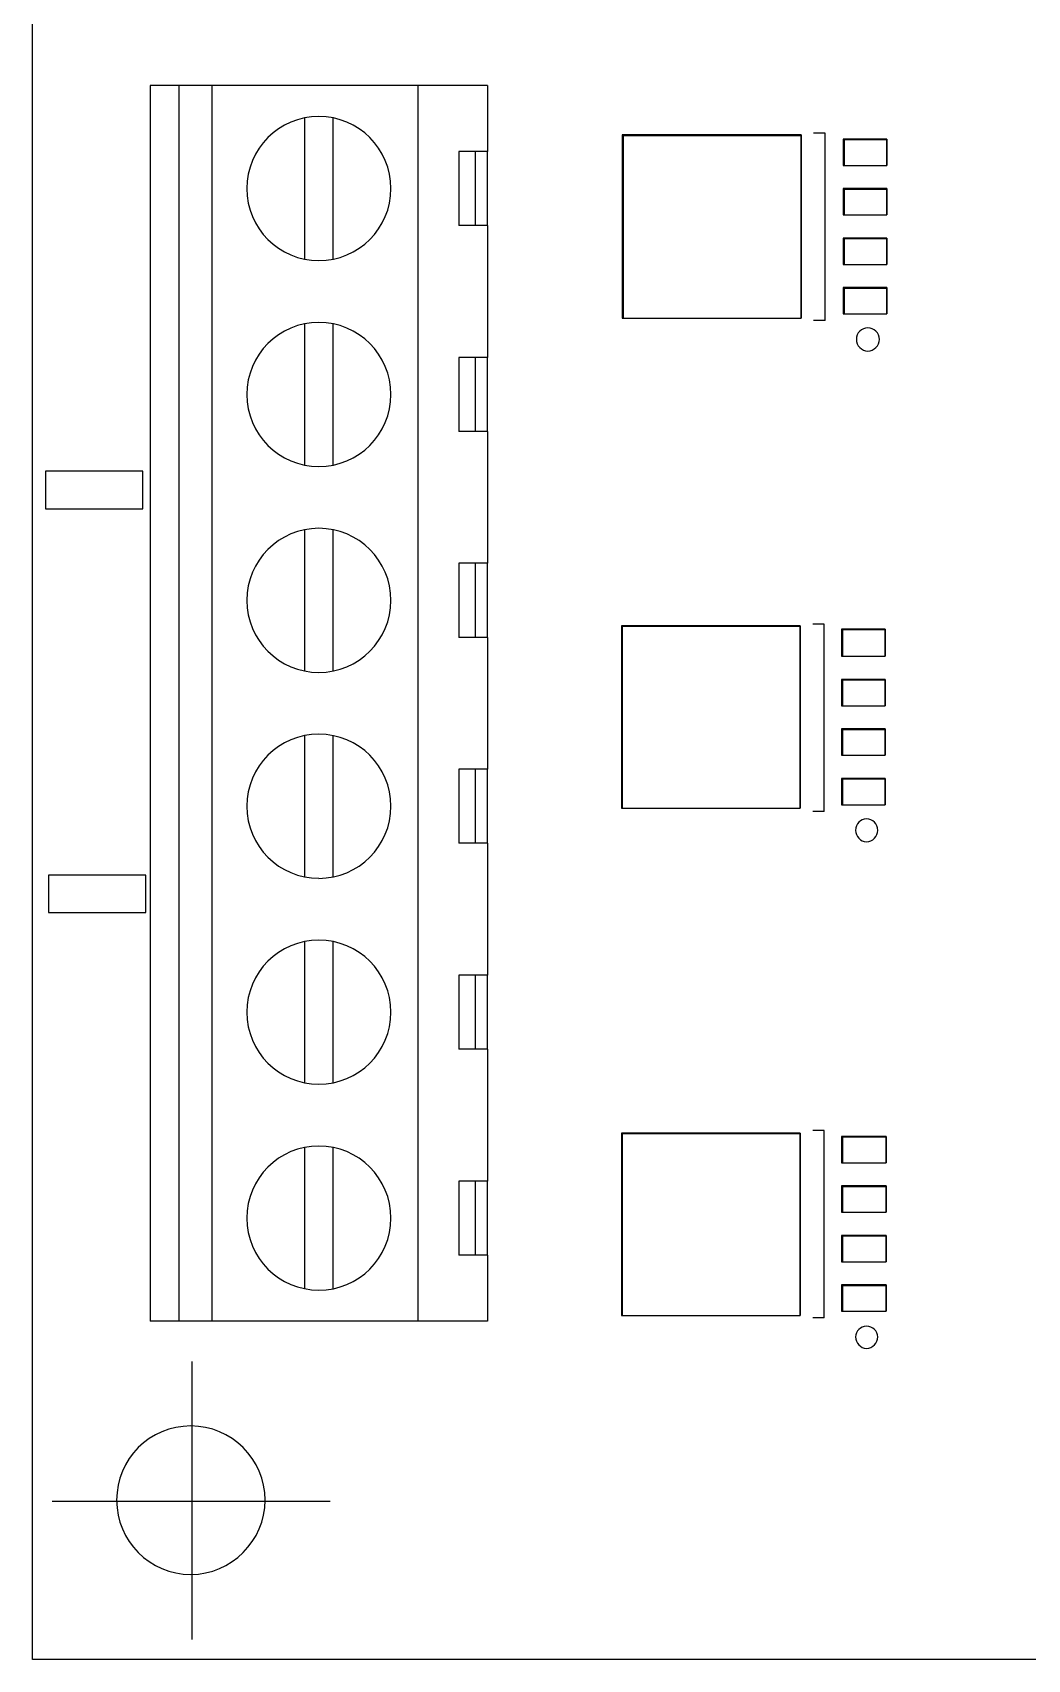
# Model space of a CAD drawing. Extents: x 236 to 550, y 195 to 401.
# Drawn here: x 236.1 to 308.5, y 195.1 to 313.4 of the extents above; entities that cross this region are included whole.
import ezdxf

# ---------------------------------------------------------------- set-up
doc = ezdxf.new("R2010")
doc.units = 0
doc.layers.add('x3v1_1_wiring_diagram', color=7, linetype='CONTINUOUS')

msp = doc.modelspace()

# ---------------------------------------------------------------- linework, layer by layer
at = {"layer": 'x3v1_1_wiring_diagram', "color": 7}
for points in [[(236.1277, 400.5768), (547.6476, 400.5768), (547.6476, 195.0766), (236.1277, 195.0766), (236.1277, 400.5768), (236.1277, 400.5768)], [(246.778, 309.5416), (244.6815, 309.5416)], [(244.6815, 309.5416), (244.6815, 219.6918)], [(249.1739, 309.5416), (246.778, 309.5416)], [(246.778, 309.5416), (246.778, 219.6918)], [(264.1487, 309.5416), (249.1739, 309.5416)], [(249.1739, 309.5416), (249.1739, 219.6918)], [(269.2403, 309.5416), (264.1487, 309.5416)], [(264.1487, 309.5416), (264.1487, 219.6918)], [(269.2403, 309.5416), (269.2403, 304.7499)], [(255.9127, 307.1897), (255.9127, 296.9189)], [(258.0089, 296.9189), (258.0089, 307.1897)], [(292.0476, 292.6366), (292.0476, 305.9566), (279.0275, 305.9566), (279.0275, 292.6366), (292.0476, 292.6366), (292.0476, 292.6366)], [(279.0876, 305.8968), (279.0876, 292.6366), (292.0476, 292.6366), (292.0476, 305.8968), (279.0876, 305.8968), (279.0876, 305.8968)], [(292.0476, 305.9566), (292.0476, 292.6366)], [(293.7875, 292.4566), (293.7875, 306.0768), (292.9476, 306.0768)], [(298.2875, 303.7368), (298.2875, 305.6567), (295.1076, 305.6567), (295.1076, 303.7368), (298.2875, 303.7368), (298.2875, 303.7368)], [(295.1677, 305.5966), (295.1677, 303.7368), (298.2875, 303.7368), (298.2875, 305.5966), (295.1677, 305.5966), (295.1677, 305.5966)], [(298.2875, 305.6567), (298.2875, 303.7368)], [(267.1438, 304.7499), (267.1438, 299.359)], [(269.2403, 304.7499), (267.1438, 304.7499)], [(268.3417, 304.7499), (268.3417, 299.359)], [(269.2403, 299.359), (269.2403, 304.7499)], [(298.2875, 300.1368), (298.2875, 302.0567), (295.1076, 302.0567), (295.1076, 300.1368), (298.2875, 300.1368), (298.2875, 300.1368)], [(295.1677, 301.9966), (295.1677, 300.1368), (298.2875, 300.1368), (298.2875, 301.9966), (295.1677, 301.9966), (295.1677, 301.9966)], [(298.2875, 302.0567), (298.2875, 300.1368)], [(269.2403, 299.359), (267.1438, 299.359)], [(269.2403, 299.359), (269.2403, 289.7751)], [(298.2875, 296.5368), (298.2875, 298.4567), (295.1076, 298.4567), (295.1076, 296.5368), (298.2875, 296.5368), (298.2875, 296.5368)], [(295.1677, 298.3966), (295.1677, 296.5368), (298.2875, 296.5368), (298.2875, 298.3966), (295.1677, 298.3966), (295.1677, 298.3966)], [(298.2875, 298.4567), (298.2875, 296.5368)], [(256.9609, 296.8132), (256.9609, 296.8129), (256.9609, 296.8129)], [(298.2875, 292.9368), (298.2875, 294.8567), (295.1076, 294.8567), (295.1076, 292.9368), (298.2875, 292.9368), (298.2875, 292.9368)], [(295.1677, 294.7966), (295.1677, 292.9368), (298.2875, 292.9368), (298.2875, 294.7966), (295.1677, 294.7966), (295.1677, 294.7966)], [(298.2875, 294.8567), (298.2875, 292.9368)], [(293.7875, 292.4566), (292.9476, 292.4566)], [(255.9127, 292.2146), (255.9127, 281.9438)], [(258.0089, 281.9438), (258.0089, 292.2146)], [(297.7475, 291.0767), (297.7475, 291.0767)], [(267.1438, 289.7751), (267.1438, 284.3838)], [(269.2403, 289.7751), (267.1438, 289.7751)], [(268.3417, 289.7751), (268.3417, 284.3838)], [(269.2403, 284.3838), (269.2403, 289.7751)], [(269.2403, 284.3838), (267.1438, 284.3838)], [(269.2403, 284.3838), (269.2403, 274.7999)], [(256.9609, 281.838), (256.9609, 281.8378), (256.9609, 281.8378)], [(255.9127, 277.2397), (255.9127, 266.9689)], [(258.0089, 266.9689), (258.0089, 277.2397)], [(267.1438, 274.7999), (267.1438, 269.409)], [(269.2403, 274.7999), (267.1438, 274.7999)], [(268.3417, 274.7999), (268.3417, 269.409)], [(269.2403, 269.409), (269.2403, 274.7999)], [(291.9875, 256.9966), (291.9875, 270.2568), (278.9677, 270.2568), (278.9677, 256.9966), (291.9875, 256.9966), (291.9875, 256.9966)], [(279.0275, 270.1967), (279.0275, 256.9966), (291.9875, 256.9966), (291.9875, 270.1967), (279.0275, 270.1967), (279.0275, 270.1967)], [(291.9875, 270.2568), (291.9875, 256.9966)], [(293.7277, 256.7568), (293.7277, 270.3767), (292.8875, 270.3767)], [(298.1676, 268.0367), (298.1676, 270.0167), (294.9877, 270.0167), (294.9877, 268.0367), (298.1676, 268.0367), (298.1676, 268.0367)], [(295.0475, 269.9566), (295.0475, 268.0367), (298.1676, 268.0367), (298.1676, 269.9566), (295.0475, 269.9566), (295.0475, 269.9566)], [(298.1676, 270.0167), (298.1676, 268.0367)], [(269.2403, 269.409), (267.1438, 269.409)], [(269.2403, 269.409), (269.2403, 259.8248)], [(256.9609, 266.8632), (256.9609, 266.8629), (256.9609, 266.8629)], [(298.1676, 264.4367), (298.1676, 266.3566), (294.9877, 266.3566), (294.9877, 264.4367), (298.1676, 264.4367), (298.1676, 264.4367)], [(295.0475, 266.2968), (295.0475, 264.4367), (298.1676, 264.4367), (298.1676, 266.2968), (295.0475, 266.2968), (295.0475, 266.2968)], [(298.1676, 266.3566), (298.1676, 264.4367)], [(298.1676, 260.8367), (298.1676, 262.7566), (294.9877, 262.7566), (294.9877, 260.8367), (298.1676, 260.8367), (298.1676, 260.8367)], [(295.0475, 262.6968), (295.0475, 260.8367), (298.1676, 260.8367), (298.1676, 262.6968), (295.0475, 262.6968), (295.0475, 262.6968)], [(298.1676, 262.7566), (298.1676, 260.8367)], [(255.9127, 262.2648), (255.9127, 251.994)], [(258.0089, 251.994), (258.0089, 262.2648)], [(267.1438, 259.8248), (267.1438, 254.4338)], [(269.2403, 259.8248), (267.1438, 259.8248)], [(268.3417, 259.8248), (268.3417, 254.4338)], [(269.2403, 254.4338), (269.2403, 259.8248)], [(298.1676, 257.2367), (298.1676, 259.1566), (294.9877, 259.1566), (294.9877, 257.2367), (298.1676, 257.2367), (298.1676, 257.2367)], [(298.1676, 259.1566), (298.1676, 257.2367)], [(295.0475, 259.0968), (295.0475, 257.2367), (298.1676, 257.2367), (298.1676, 259.0968), (295.0475, 259.0968), (295.0475, 259.0968)], [(293.7277, 256.7568), (292.8875, 256.7568)], [(269.2403, 254.4338), (267.1438, 254.4338)], [(269.2403, 254.4338), (269.2403, 244.8499)], [(297.6276, 255.3766), (297.6276, 255.3766)], [(256.9609, 251.8883), (256.9609, 251.888), (256.9609, 251.888)], [(255.9127, 247.29), (255.9127, 237.0192)], [(258.0089, 237.0192), (258.0089, 247.29)], [(267.1438, 244.8499), (267.1438, 239.4587)], [(269.2403, 244.8499), (267.1438, 244.8499)], [(268.3417, 244.8499), (268.3417, 239.4587)], [(269.2403, 239.4587), (269.2403, 244.8499)], [(269.2403, 239.4587), (267.1438, 239.4587)], [(269.2403, 239.4587), (269.2403, 229.8747)], [(256.9609, 236.9134), (256.9609, 236.9132), (256.9609, 236.9132)], [(291.9875, 220.0966), (291.9875, 233.3568), (278.9677, 233.3568), (278.9677, 220.0966), (291.9875, 220.0966), (291.9875, 220.0966)], [(279.0275, 233.2967), (279.0275, 220.0966), (291.9875, 220.0966), (291.9875, 233.2967), (279.0275, 233.2967), (279.0275, 233.2967)], [(291.9875, 233.3568), (291.9875, 220.0966)], [(293.7277, 219.9166), (293.7277, 233.5368), (292.8875, 233.5368)], [(298.2277, 231.1968), (298.2277, 233.1167), (294.9877, 233.1167), (294.9877, 231.1968), (298.2277, 231.1968), (298.2277, 231.1968)], [(298.2277, 233.1167), (298.2277, 231.1968)], [(255.9127, 232.3148), (255.9127, 222.044)], [(258.0089, 222.044), (258.0089, 232.3148)], [(295.0475, 233.0566), (295.0475, 231.1968), (298.2277, 231.1968), (298.2277, 233.0566), (295.0475, 233.0566), (295.0475, 233.0566)], [(269.2403, 229.8747), (267.1438, 229.8747), (267.1438, 224.4838)], [(268.3417, 229.8747), (268.3417, 224.4838)], [(269.2403, 224.4838), (269.2403, 229.8747)], [(298.2277, 227.5968), (298.2277, 229.5167), (294.9877, 229.5167), (294.9877, 227.5968), (298.2277, 227.5968), (298.2277, 227.5968)], [(295.0475, 229.4566), (295.0475, 227.5968), (298.2277, 227.5968), (298.2277, 229.4566), (295.0475, 229.4566), (295.0475, 229.4566)], [(298.2277, 229.5167), (298.2277, 227.5968)], [(298.2277, 223.9968), (298.2277, 225.9167), (294.9877, 225.9167), (294.9877, 223.9968), (298.2277, 223.9968), (298.2277, 223.9968)], [(295.0475, 225.8566), (295.0475, 223.9968), (298.2277, 223.9968), (298.2277, 225.8566), (295.0475, 225.8566), (295.0475, 225.8566)], [(298.2277, 225.9167), (298.2277, 223.9968)], [(269.2403, 224.4838), (267.1438, 224.4838)], [(269.2403, 224.4838), (269.2403, 219.6918)], [(256.9609, 221.9383), (256.9609, 221.938), (256.9609, 221.938)], [(298.2277, 220.3968), (298.2277, 222.3167), (294.9877, 222.3167), (294.9877, 220.3968), (298.2277, 220.3968), (298.2277, 220.3968)], [(295.0475, 222.2566), (295.0475, 220.3968), (298.2277, 220.3968), (298.2277, 222.2566), (295.0475, 222.2566), (295.0475, 222.2566)], [(298.2277, 222.3167), (298.2277, 220.3968)], [(269.2403, 219.6918), (264.1487, 219.6918), (249.1739, 219.6918), (246.778, 219.6918), (244.6815, 219.6918)], [(293.7277, 219.9166), (292.8875, 219.9166)], [(297.6276, 218.5367), (297.6276, 218.5367)], [(247.7075, 216.7367), (247.7075, 196.5166)], [(237.5677, 206.5966), (257.7875, 206.5966)], [(253.0477, 206.6567), (253.0477, 206.6567)], [(253.0477, 206.6567), (253.0477, 206.6567)]]:
    msp.add_lwpolyline(points, dxfattribs=at)
at = {"layer": 'x3v1_1_wiring_diagram', "color": 1}
for points in [[(237.0671, 281.4931), (237.0671, 278.7619), (244.1648, 278.7619), (244.1648, 281.4931), (237.0671, 281.4931), (237.0671, 281.4931)], [(237.2803, 252.1256), (237.2803, 249.3944), (244.3776, 249.3944), (244.3776, 252.1256), (237.2803, 252.1256), (237.2803, 252.1256)]]:
    msp.add_lwpolyline(points, dxfattribs=at)
at = {"layer": 'x3v1_1_wiring_diagram', "color": 7}
for points in [[(256.9609, 307.2954), (254.0665, 307.2957), (251.7199, 304.9492), (251.7199, 302.0545)], [(262.2019, 302.0542), (262.2022, 304.9489), (259.8557, 307.2954), (256.9609, 307.2954)], [(251.7199, 302.0545), (251.7197, 299.1597), (254.0662, 296.8132), (256.9609, 296.8132)], [(256.9609, 296.8129), (259.8554, 296.8129), (262.2019, 299.1597), (262.2019, 302.0542)], [(256.9609, 292.3203), (254.0665, 292.3206), (251.7199, 289.974), (251.7199, 287.0793)], [(262.2019, 287.079), (262.2022, 289.9738), (259.8557, 292.3203), (256.9609, 292.3203)], [(296.9076, 291.9166), (296.4277, 291.9166), (296.0677, 291.5566), (296.0677, 291.0767)], [(297.7475, 291.0767), (297.7475, 291.5566), (297.3277, 291.9166), (296.9076, 291.9166)], [(296.0677, 291.0767), (296.0677, 290.6566), (296.4277, 290.2368), (296.9076, 290.2368)], [(296.9076, 290.2368), (297.3277, 290.2368), (297.7475, 290.6566), (297.7475, 291.0767)], [(251.7199, 287.0793), (251.7197, 284.1849), (254.0662, 281.838), (256.9609, 281.838)], [(256.9609, 281.8378), (259.8554, 281.8378), (262.2019, 284.1849), (262.2019, 287.079)], [(256.9609, 277.3454), (254.0665, 277.3457), (251.7199, 274.9992), (251.7199, 272.1044)], [(262.2019, 272.1042), (262.2022, 274.9989), (259.8557, 277.3454), (256.9609, 277.3454)], [(251.7199, 272.1044), (251.7197, 269.2097), (254.0662, 266.8632), (256.9609, 266.8632)], [(256.9609, 266.8629), (259.8554, 266.8629), (262.2019, 269.2097), (262.2019, 272.1042)], [(256.9609, 262.3706), (254.0665, 262.3708), (251.7199, 260.0243), (251.7199, 257.1296)], [(262.2019, 257.1293), (262.2022, 260.024), (259.8557, 262.3706), (256.9609, 262.3706)], [(251.7199, 257.1296), (251.7197, 254.2348), (254.0662, 251.8883), (256.9609, 251.8883)], [(256.9609, 251.888), (259.8554, 251.888), (262.2019, 254.2348), (262.2019, 257.1293)], [(296.7877, 256.2168), (296.3676, 256.2168), (296.0076, 255.8568), (296.0076, 255.3766)], [(297.6276, 255.3766), (297.6276, 255.8568), (297.2676, 256.2168), (296.7877, 256.2168)], [(296.0076, 255.3766), (296.0076, 254.9568), (296.3676, 254.5367), (296.7877, 254.5367)], [(296.7877, 254.5367), (297.2676, 254.5367), (297.6276, 254.9568), (297.6276, 255.3766)], [(256.9609, 247.3957), (254.0665, 247.396), (251.7199, 245.0492), (251.7199, 242.1547)], [(262.2019, 242.1544), (262.2022, 245.0489), (259.8557, 247.3957), (256.9609, 247.3957)], [(251.7199, 242.1547), (251.7197, 239.26), (254.0662, 236.9134), (256.9609, 236.9134)], [(256.9609, 236.9132), (259.8554, 236.9132), (262.2019, 239.26), (262.2019, 242.1544)], [(256.9609, 232.4205), (254.0665, 232.4208), (251.7199, 230.0743), (251.7199, 227.1796)], [(262.2019, 227.1793), (262.2022, 230.074), (259.8557, 232.4205), (256.9609, 232.4205)], [(251.7199, 227.1796), (251.7197, 224.2848), (254.0662, 221.9383), (256.9609, 221.9383)], [(256.9609, 221.938), (259.8554, 221.938), (262.2019, 224.2848), (262.2019, 227.1793)], [(296.7877, 219.3168), (296.3676, 219.3168), (296.0076, 218.9568), (296.0076, 218.5367)], [(297.6276, 218.5367), (297.6276, 218.9568), (297.2676, 219.3168), (296.7877, 219.3168)], [(296.0076, 218.5367), (296.0076, 218.1166), (296.3676, 217.6968), (296.7877, 217.6968)], [(296.7877, 217.6968), (297.2676, 217.6968), (297.6276, 218.1166), (297.6276, 218.5367)], [(247.6477, 212.0567), (244.6475, 212.0567), (242.2477, 209.6566), (242.2477, 206.6567)], [(247.6477, 212.0567), (244.6475, 212.0567), (242.2477, 209.6566), (242.2477, 206.6567)], [(253.0477, 206.6567), (253.0477, 209.6566), (250.5875, 212.0567), (247.6477, 212.0567)], [(253.0477, 206.6567), (253.0477, 209.6566), (250.5875, 212.0567), (247.6477, 212.0567)], [(242.2477, 206.6567), (242.2477, 203.7166), (244.6475, 201.2567), (247.6477, 201.2567)], [(242.2477, 206.6567), (242.2477, 203.7166), (244.6475, 201.2567), (247.6477, 201.2567)], [(247.6477, 201.2567), (250.5875, 201.2567), (253.0477, 203.7166), (253.0477, 206.6567)], [(247.6477, 201.2567), (250.5875, 201.2567), (253.0477, 203.7166), (253.0477, 206.6567)]]:
    msp.add_open_spline(points, degree=3, dxfattribs=at)

doc.saveas('drawing.dxf')
